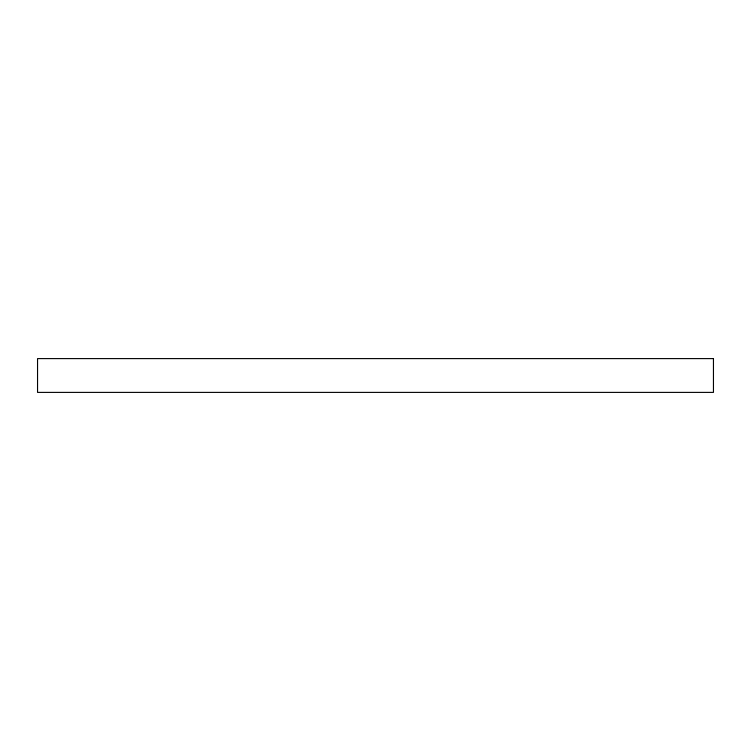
<?xml version="1.0" encoding="UTF-8"?>
<svg xmlns="http://www.w3.org/2000/svg" width="751" height="751" viewBox="0 0 751 751"><rect width="100%" height="100%" fill="white"/><g stroke="black" fill="none" stroke-linecap="round" stroke-linejoin="round"><path stroke-width="1.13" d="M713.45 358.602L37.55 358.602L37.55 392.397L713.45 392.397L713.45 358.602"/></g></svg>
